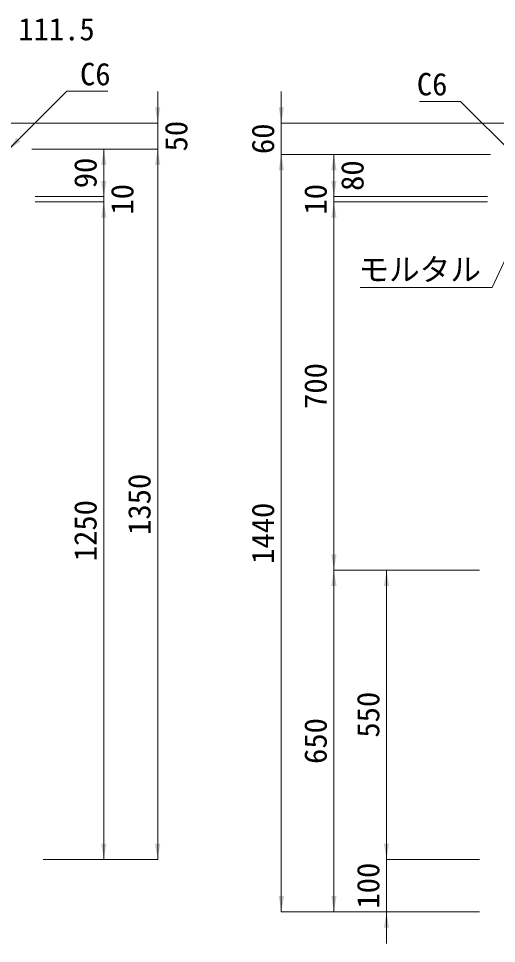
# Model space of a CAD drawing. Units: millimetres at full size. Extents: x -1934 to 78146, y -143454 to -112471.
# Drawn here: x 50940 to 51849, y -141037 to -139278 of the extents above; entities that cross this region are included whole.
import ezdxf
from ezdxf.enums import TextEntityAlignment as Align

# ---------------------------------------------------------------- set-up
doc = ezdxf.new("R2010")
doc.units = ezdxf.units.MM
doc.header["$LTSCALE"] = 23
doc.layers.add('寸法線', color=7, linetype='Continuous', lineweight=13)
doc.layers.add('引出線', color=4, linetype='Continuous', lineweight=13)
doc.styles.add('ＭＳ ゴシック', font='')
doc.styles.get('ＭＳ ゴシック').set_extended_font_data('MS Gothic')

# ---------------------------------------------------------------- blocks, each defined once
blk = doc.blocks.new('filled_arrow')
at = {"color": 0, "linetype": 'Continuous', "lineweight": -2}
blk.add_solid([(7.5, 1.25), (0, 0), (7.5, -1.25)], dxfattribs=at)

msp = doc.modelspace()

# ---------------------------------------------------------------- linework, layer by layer
at = {"layer": '寸法線'}
for p, q in [((51205.1, -139587.02), (51205.1, -139417.02)), ((51440.14, -139597.02), (51440.14, -139417.02)), ((50863.11, -139477.02), (51205.1, -139477.02)), ((52114.61, -139477.02), (51440.14, -139477.02)), ((50966.11, -139527.02), (51102.6, -139527.02)), ((50966.11, -139527.02), (51205.1, -139527.02)), ((50968.61, -139527.02), (51205.1, -139527.02)), ((51102.6, -139617.02), (51102.6, -139527.02)), ((51205.1, -140877.02), (51205.1, -139527.02)), ((51838.11, -139537.02), (51440.14, -139537.02)), ((51440.14, -139537.02), (51440.14, -140977.02)), ((51838.11, -139537.02), (51440.14, -139537.02)), ((51540.14, -139617.02), (51540.14, -139537.02)), ((51838.11, -139537.02), (51540.14, -139537.02)), ((51102.6, -139557.02), (51102.6, -139687.02)), ((51540.14, -139557.02), (51540.14, -139687.02)), ((50972.11, -139617.02), (51102.6, -139617.02)), ((50972.11, -139617.02), (51102.6, -139617.02)), ((51832.11, -139617.02), (51540.14, -139617.02)), ((51832.11, -139617.02), (51540.14, -139617.02)), ((50972.11, -139627.02), (51102.6, -139627.02)), ((50972.11, -139627.02), (51102.6, -139627.02)), ((51102.6, -140877.02), (51102.6, -139627.02)), ((51540.14, -139627.02), (51540.14, -140327.02)), ((51832.11, -139627.02), (51540.14, -139627.02)), ((51817.11, -139627.02), (51540.14, -139627.02)), ((51540.14, -140977.02), (51540.14, -140327.02)), ((51817.11, -140327.02), (51540.14, -140327.02)), ((51817.11, -140327.02), (51540.14, -140327.02)), ((51640.14, -140327.02), (51640.14, -140877.02)), ((51817.11, -140327.02), (51640.14, -140327.02)), ((51640.14, -140817.02), (51640.14, -141037.02)), ((50987.11, -140877.02), (51102.6, -140877.02)), ((50987.11, -140877.02), (51205.1, -140877.02)), ((51817.11, -140877.02), (51640.14, -140877.02)), ((51817.11, -140877.02), (51640.14, -140877.02)), ((51817.11, -140977.02), (51440.14, -140977.02)), ((51817.11, -140977.02), (51540.14, -140977.02)), ((51817.11, -140977.02), (51640.14, -140977.02))]:
    msp.add_line(p, q, dxfattribs=at)
at = {"layer": '引出線'}
for points in [[(50919.11, -139530.02), (51032.49, -139416.64), (51110.49, -139416.64)], [(51885.11, -139540.02), (51780.95, -139435.85), (51702.95, -139435.85)], [(51917.11, -139627.02), (51841.17, -139789.88), (51590.26, -139789.88)]]:
    msp.add_lwpolyline(points, dxfattribs=at)

# ---------------------------------------------------------------- block references
at = {"layer": '寸法線', "xscale": 4, "yscale": 4}
for p, rotation in [((51205.1, -139477.02), 90), ((51440.14, -139477.02), 90), ((51102.6, -139527.02), 270), ((51205.1, -139527.02), 270), ((51205.1, -139527.02), 270), ((51440.14, -139537.02), 270), ((51440.14, -139537.02), 270), ((51540.14, -139537.02), 270), ((51102.6, -139617.02), 90), ((51102.6, -139617.02), 90), ((51540.14, -139617.02), 90), ((51540.14, -139617.02), 90), ((51102.6, -139627.02), 270), ((51102.6, -139627.02), 270), ((51540.14, -139627.02), 270), ((51540.14, -139627.02), 270), ((51540.14, -140327.02), 90), ((51540.14, -140327.02), 270), ((51640.14, -140327.02), 270), ((51102.6, -140877.02), 90), ((51205.1, -140877.02), 90), ((51640.14, -140877.02), 90), ((51640.14, -140877.02), 90), ((51440.14, -140977.02), 90), ((51540.14, -140977.02), 90), ((51640.14, -140977.02), 270)]:
    msp.add_blockref('filled_arrow', p, dxfattribs=dict(at, rotation=rotation))
at = {"layer": '引出線', "xscale": 4, "yscale": 4, "rotation": 45}
msp.add_blockref('filled_arrow', (50919.11, -139530.02), dxfattribs=at)

# ---------------------------------------------------------------- texts
at = {"layer": '寸法線', "style": 'ＭＳ ゴシック'}
msp.add_text('111.5', height=42.72, dxfattribs=at).set_placement((51012.69, -139298.47), align=Align.MIDDLE_CENTER)
for s, p in [('50', (51240.1, -139502.02)), ('60', (51405.14, -139507.02)), ('90', (51067.6, -139572.02)), ('80', (51575.14, -139577.02)), ('10', (51137.6, -139622.02)), ('10', (51505.14, -139622.02)), ('700', (51505.14, -139977.02)), ('1350', (51170.1, -140202.02)), ('1250', (51067.6, -140252.02)), ('1440', (51405.14, -140257.02)), ('550', (51605.14, -140602.02)), ('650', (51505.14, -140652.02)), ('100', (51605.14, -140927.02))]:
    msp.add_text(s, height=42.72, rotation=90, dxfattribs=at).set_placement(p, align=Align.MIDDLE_CENTER)
at = {"layer": '引出線', "style": 'ＭＳ ゴシック'}
msp.add_text('C6', height=42.72, dxfattribs=at).set_placement((51057.49, -139362.64), align=Align.TOP_LEFT)
msp.add_text('C6', height=42.72, dxfattribs=at).set_placement((51755.95, -139381.85), align=Align.TOP_RIGHT)
msp.add_text('モルタル', height=42.72, dxfattribs=at).set_placement((51703.21, -139734.28), align=Align.TOP_CENTER)

doc.saveas('drawing.dxf')
